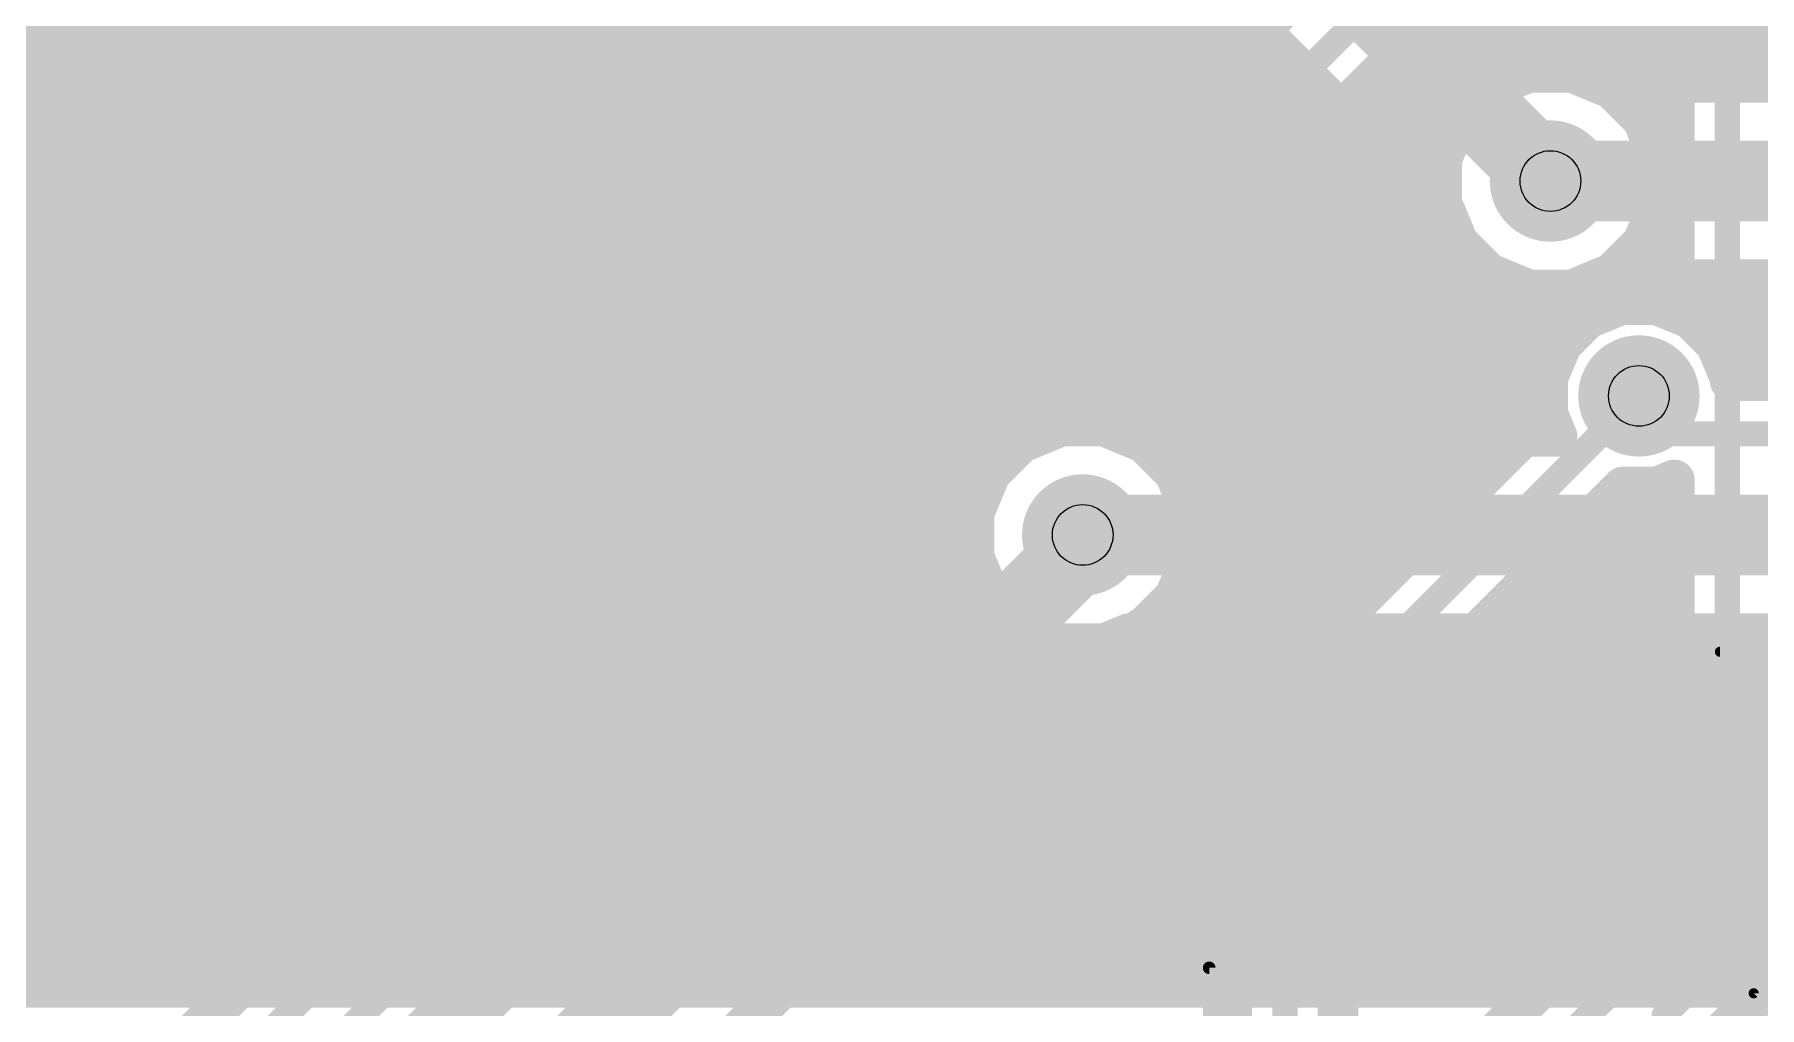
# Model space of a CAD drawing. Extents: x 0 to 10.8, y 0 to 6.1.
# Drawn here: x 1.19 to 1.873, y 1.608 to 1.993 of the extents above; entities that cross this region are included whole.
import ezdxf

# ---------------------------------------------------------------- set-up
doc = ezdxf.new("R2010")
doc.units = 0
for name, color, linetype in [('1', 22, 'CONTINUOUS'), ('116', 253, 'CONTINUOUS'), ('16', 175, 'CONTINUOUS'), ('18', 82, 'CONTINUOUS'), ('21', 253, 'CONTINUOUS'), ('29', 253, 'CONTINUOUS'), ('30', 253, 'CONTINUOUS'), ('44', 253, 'CONTINUOUS')]:
    doc.layers.add(name, color=color, linetype=linetype)

# ---------------------------------------------------------------- blocks, each defined once
blk = doc.blocks.new('ROUNDV')
at = {"const_width": 0.5}
blk.add_lwpolyline([(0, -0.25, 1), (0, 0.25, 1), (0, -0.25)], format="xyb", dxfattribs=at)

msp = doc.modelspace()

# ---------------------------------------------------------------- linework, layer by layer
at = {"layer": '1'}
for points, const_width in [([(1.86, 1.66), (1.86, 2.815)], 0.01), ([(1.839, 2.806299), (1.839, 1.883161)], 0.016), ([(1.804701, 1.975445), (1.728996, 2.051154)], 0.016), ([(1.79, 1.935), (1.69, 2.035)], 0.032), ([(0.052555, 2), (1.669843, 2)], 0.016), ([(1.667906, 2.001937), (1.749551, 1.920295)], 0.016), ([(1.78015, 2), (1.839, 2)], 0.016), ([(0.052551, 1.984), (1.685843, 1.984)], 0.016), ([(1.79615, 1.984), (1.839, 1.984)], 0.016), ([(1.814354, 1.971449), (1.804701, 1.975445)], 0.016), ([(1.826449, 1.959354), (1.814354, 1.971449)], 0.016), ([(0.052547, 1.968), (1.701843, 1.968)], 0.016), ([(1.817803, 1.968), (1.839, 1.968)], 0.016), ([(1.832996, 1.943551), (1.826449, 1.959354)], 0.016), ([(0.052547, 1.952), (1.717843, 1.952)], 0.016), ([(1.829496, 1.952), (1.839, 1.952)], 0.016), ([(1.832996, 1.926445), (1.832996, 1.943551)], 0.016), ([(0.052543, 1.936), (1.733843, 1.936)], 0.016), ([(1.832996, 1.936), (1.839, 1.936)], 0.016), ([(1.826449, 1.910642), (1.832996, 1.926445)], 0.016), ([(0.052539, 1.92), (1.749673, 1.92)], 0.016), ([(1.749551, 1.920295), (1.753547, 1.910642)], 0.016), ([(1.830323, 1.92), (1.839, 1.92)], 0.016), ([(1.753547, 1.910642), (1.765642, 1.898547)], 0.016), ([(1.814354, 1.898547), (1.826449, 1.910642)], 0.016), ([(0.052539, 1.904), (1.760189, 1.904)], 0.016), ([(1.819807, 1.904), (1.839, 1.904)], 0.016), ([(1.765642, 1.898547), (1.781445, 1.892)], 0.016), ([(1.798551, 1.892), (1.814354, 1.898547)], 0.016), ([(1.781445, 1.892), (1.798551, 1.892)], 0.016), ([(0.052535, 1.888), (1.839, 1.888)], 0.016), ([(1.817835, 1.885996), (1.804606, 1.880516)], 0.016), ([(1.832161, 1.885996), (1.817835, 1.885996)], 0.016), ([(1.839, 1.883161), (1.832161, 1.885996)], 0.016), ([(1.804606, 1.880516), (1.79448, 1.87039)], 0.016), ([(0.052531, 1.872), (1.796091, 1.872)], 0.016), ([(1.79448, 1.87039), (1.789, 1.857161)], 0.016), ([(0.052528, 1.856), (1.789, 1.856)], 0.016), ([(1.789, 1.857161), (1.789, 1.843697)], 0.016), ([(1.789, 1.843697), (1.664, 1.718697)], 0.016), ([(1.685, 1.71), (1.825, 1.85)], 0.01), ([(0.052528, 1.84), (1.785303, 1.84)], 0.016), ([(1.596445, 1.837996), (1.580642, 1.831449)], 0.016), ([(1.613551, 1.837996), (1.596445, 1.837996)], 0.016), ([(1.629354, 1.831449), (1.613551, 1.837996)], 0.016), ([(1.580642, 1.831449), (1.568547, 1.819354)], 0.016), ([(1.641449, 1.819354), (1.629354, 1.831449)], 0.016), ([(0.052524, 1.824), (1.573193, 1.824)], 0.016), ([(1.636803, 1.824), (1.769303, 1.824)], 0.016), ([(1.568547, 1.819354), (1.562, 1.803551)], 0.016), ([(1.647996, 1.803551), (1.641449, 1.819354)], 0.016), ([(1.705996, 1.701299), (1.818697, 1.814)], 0.016), ([(1.818697, 1.814), (1.832161, 1.814)], 0.016), ([(1.832161, 1.814), (1.839, 1.816835)], 0.016), ([(1.839, 1.816835), (1.839, 1.668697)], 0.016), ([(0.05252, 1.808), (1.563846, 1.808)], 0.016), ([(1.646154, 1.808), (1.753303, 1.808)], 0.016), ([(1.812697, 1.808), (1.839, 1.808)], 0.016), ([(1.562, 1.802154), (1.288843, 1.528996)], 0.016), ([(1.562, 1.803551), (1.562, 1.802154)], 0.016), ([(1.605, 1.795), (1.605, 1.79)], 0.032), ([(1.647996, 1.786445), (1.647996, 1.803551)], 0.016), ([(1.605, 1.79), (1.305, 1.49)], 0.032), ([(0.05252, 1.792), (1.551846, 1.792)], 0.016), ([(1.641449, 1.770642), (1.647996, 1.786445)], 0.016), ([(1.647996, 1.792), (1.737303, 1.792)], 0.016), ([(1.796697, 1.792), (1.839, 1.792)], 0.016), ([(0.052516, 1.776), (1.535846, 1.776)], 0.016), ([(1.643665, 1.776), (1.721303, 1.776)], 0.016), ([(1.780697, 1.776), (1.839, 1.776)], 0.016), ([(1.629354, 1.758547), (1.641449, 1.770642)], 0.016), ([(0.052512, 1.76), (1.519846, 1.76)], 0.016), ([(1.630807, 1.76), (1.705303, 1.76)], 0.016), ([(1.764697, 1.76), (1.839, 1.76)], 0.016), ([(1.327091, 1.456937), (1.627091, 1.756937)], 0.016), ([(1.627091, 1.756937), (1.628236, 1.758087)], 0.016), ([(1.628236, 1.758087), (1.629354, 1.758547)], 0.016), ([(0.052508, 1.744), (1.503846, 1.744)], 0.016), ([(1.614154, 1.744), (1.689303, 1.744)], 0.016), ([(1.748697, 1.744), (1.839, 1.744)], 0.016), ([(0.052508, 1.728), (1.487846, 1.728)], 0.016), ([(1.598154, 1.728), (1.673303, 1.728)], 0.016), ([(1.732697, 1.728), (1.839, 1.728)], 0.016), ([(1.664, 1.718697), (1.664, 1.701299)], 0.016), ([(0.052504, 1.712), (1.471846, 1.712)], 0.016), ([(1.582154, 1.712), (1.664, 1.712)], 0.016), ([(1.716697, 1.712), (1.839, 1.712)], 0.016), ([(1.685, 1.44), (1.685, 1.71)], 0.01), ([(1.664, 1.701299), (1.664, 1.448697)], 0.016), ([(1.705996, 1.431299), (1.705996, 1.701299)], 0.016), ([(0.0525, 1.696), (1.455846, 1.696)], 0.016), ([(1.566154, 1.696), (1.664, 1.696)], 0.016), ([(1.705996, 1.696), (1.839, 1.696)], 0.016), ([(0.0525, 1.68), (1.439846, 1.68)], 0.016), ([(1.550154, 1.68), (1.664, 1.68)], 0.016), ([(1.705996, 1.68), (1.839, 1.68)], 0.016), ([(0.052496, 1.664), (1.423846, 1.664)], 0.016), ([(1.534154, 1.664), (1.664, 1.664)], 0.016), ([(1.705996, 1.664), (1.834303, 1.664)], 0.016), ([(1.839, 1.668697), (1.751299, 1.580996)], 0.016), ([(1.76, 1.56), (1.86, 1.66)], 0.01), ([(0.052492, 1.648), (1.407846, 1.648)], 0.016), ([(1.518154, 1.648), (1.664, 1.648)], 0.016), ([(1.705996, 1.648), (1.818303, 1.648)], 0.016), ([(1.835, 1.605), (1.88, 1.65)], 0.01), ([(1.855996, 1.596299), (1.900996, 1.641299)], 0.016), ([(0.052492, 1.632), (1.391846, 1.632)], 0.016), ([(1.502154, 1.632), (1.664, 1.632)], 0.016), ([(1.705996, 1.632), (1.802303, 1.632)], 0.016), ([(0.052488, 1.616), (1.375846, 1.616)], 0.016), ([(1.486154, 1.616), (1.664, 1.616)], 0.016), ([(1.705996, 1.616), (1.786303, 1.616)], 0.016), ([(1.875697, 1.616), (2.234299, 1.616)], 0.016), ([(1.835, 0.76), (1.835, 1.605)], 0.01)]:
    msp.add_lwpolyline(points, dxfattribs=dict(at, const_width=const_width))
for points, const_width in [([(1.669843, 1.996, 1), (1.669843, 2.004)], 0.008), ([(1.78015, 2.004, 1), (1.78015, 1.996)], 0.008), ([(1.839, 1.996, 1), (1.839, 2.004)], 0.008), ([(1.685843, 1.98, 1), (1.685843, 1.988)], 0.008), ([(1.79615, 1.988, 1), (1.79615, 1.98)], 0.008), ([(1.839, 1.98, 1), (1.839, 1.988)], 0.008), ([(1.806231, 1.979141, 1), (1.803171, 1.971749)], 0.008), ([(1.801872, 1.972617, 1), (1.807529, 1.978273)], 0.008), ([(1.817183, 1.974277, 1), (1.811526, 1.96862)], 0.008), ([(1.812824, 1.967753, 1), (1.815884, 1.975145)], 0.008), ([(1.701843, 1.964, 1), (1.701843, 1.972)], 0.008), ([(1.817803, 1.972, 1), (1.817803, 1.964)], 0.008), ([(1.839, 1.964, 1), (1.839, 1.972)], 0.008), ([(1.830144, 1.960885, 1), (1.822753, 1.957823)], 0.008), ([(1.82362, 1.956526, 1), (1.829277, 1.962183)], 0.008), ([(1.717843, 1.948, 1), (1.717843, 1.956)], 0.008), ([(1.829496, 1.956, 1), (1.829496, 1.948)], 0.008), ([(1.839, 1.948, 1), (1.839, 1.956)], 0.008), ([(1.836996, 1.943551, 1), (1.828996, 1.943551)], 0.008), ([(1.784343, 1.929343, 1), (1.795657, 1.940657)], 0.016), ([(1.829301, 1.94202, 1), (1.836691, 1.945082)], 0.008), ([(1.733843, 1.932, 1), (1.733843, 1.94)], 0.008), ([(1.832996, 1.94, 1), (1.832996, 1.932)], 0.008), ([(1.839, 1.932, 1), (1.839, 1.94)], 0.008), ([(1.836691, 1.924914, 1), (1.829301, 1.927976)], 0.008), ([(1.753247, 1.921825, 1), (1.745855, 1.918765)], 0.008), ([(1.746723, 1.917467, 1), (1.75238, 1.923124)], 0.008), ([(1.749673, 1.916, 1), (1.749673, 1.924)], 0.008), ([(1.830323, 1.924, 1), (1.830323, 1.916)], 0.008), ([(1.828996, 1.926445, 1), (1.836996, 1.926445)], 0.008), ([(1.839, 1.916, 1), (1.839, 1.924)], 0.008), ([(1.756376, 1.91347, 1), (1.750719, 1.907813)], 0.008), ([(1.829277, 1.907813, 1), (1.82362, 1.91347)], 0.008), ([(1.749851, 1.909112, 1), (1.757243, 1.912172)], 0.008), ([(1.760189, 1.9, 1), (1.760189, 1.908)], 0.008), ([(1.819807, 1.908, 1), (1.819807, 1.9)], 0.008), ([(1.822753, 1.912173, 1), (1.830144, 1.909111)], 0.008), ([(1.839, 1.9, 1), (1.839, 1.908)], 0.008), ([(1.767173, 1.902243, 1), (1.764111, 1.894852)], 0.008), ([(1.762813, 1.895719, 1), (1.76847, 1.901376)], 0.008), ([(1.811526, 1.901376, 1), (1.817183, 1.895719)], 0.008), ([(1.815885, 1.894852, 1), (1.812823, 1.902243)], 0.008), ([(1.781445, 1.896, 1), (1.781445, 1.888)], 0.008), ([(1.779914, 1.888305, 1), (1.782976, 1.895695)], 0.008), ([(1.79702, 1.895695, 1), (1.800082, 1.888305)], 0.008), ([(1.798551, 1.888, 1), (1.798551, 1.896)], 0.008), ([(1.817835, 1.889996, 1), (1.817835, 1.881996)], 0.008), ([(1.819366, 1.882301, 1), (1.816304, 1.889691)], 0.008), ([(1.833693, 1.889691, 1), (1.83063, 1.882301)], 0.008), ([(1.832161, 1.881996, 1), (1.832161, 1.889996)], 0.008), ([(1.837468, 1.879466, 1), (1.840532, 1.886857)], 0.008), ([(1.839, 1.884, 1), (1.839, 1.892)], 0.008), ([(1.803075, 1.884211, 1), (1.806137, 1.87682)], 0.008), ([(1.807435, 1.877687, 1), (1.801778, 1.883344)], 0.008), ([(1.835, 1.883161, 1), (1.843, 1.883161)], 0.008), ([(1.791652, 1.873218, 1), (1.797309, 1.867561)], 0.008), ([(1.798176, 1.868859, 1), (1.790785, 1.871921)], 0.008), ([(1.796091, 1.868, 1), (1.796091, 1.876)], 0.008), ([(1.793, 1.857161, 1), (1.785, 1.857161)], 0.008), ([(1.785305, 1.858692, 1), (1.792695, 1.85563)], 0.008), ([(1.789, 1.852, 1), (1.789, 1.86)], 0.008), ([(1.791828, 1.840868, 1), (1.786172, 1.846525)], 0.008), ([(1.826768, 1.848232, 1), (1.823232, 1.851768)], 0.005), ([(1.596445, 1.841996, 1), (1.596445, 1.833996)], 0.008), ([(1.597976, 1.834301, 1), (1.594914, 1.841691)], 0.008), ([(1.615082, 1.841691, 1), (1.61202, 1.834301)], 0.008), ([(1.613551, 1.833996, 1), (1.613551, 1.841996)], 0.008), ([(1.785, 1.843697, 1), (1.793, 1.843697)], 0.008), ([(1.785303, 1.836, 1), (1.785303, 1.844)], 0.008), ([(1.579111, 1.835144, 1), (1.582173, 1.827753)], 0.008), ([(1.58347, 1.82862, 1), (1.577813, 1.834277)], 0.008), ([(1.632183, 1.834277, 1), (1.626526, 1.82862)], 0.008), ([(1.627823, 1.827753, 1), (1.630885, 1.835144)], 0.008), ([(1.573193, 1.82, 1), (1.573193, 1.828)], 0.008), ([(1.636803, 1.828, 1), (1.636803, 1.82)], 0.008), ([(1.769303, 1.82, 1), (1.769303, 1.828)], 0.008), ([(1.565719, 1.822183, 1), (1.571376, 1.816526)], 0.008), ([(1.572243, 1.817823, 1), (1.564852, 1.820885)], 0.008), ([(1.645144, 1.820885, 1), (1.637753, 1.817823)], 0.008), ([(1.63862, 1.816526, 1), (1.644277, 1.822183)], 0.008), ([(1.818697, 1.818, 1), (1.818697, 1.81)], 0.008), ([(1.821525, 1.811172, 1), (1.815868, 1.816828)], 0.008), ([(1.83063, 1.817695, 1), (1.833693, 1.810305)], 0.008), ([(1.832161, 1.81, 1), (1.832161, 1.818)], 0.008), ([(1.843, 1.816835, 1), (1.835, 1.816835)], 0.008), ([(1.840532, 1.81314, 1), (1.837468, 1.82053)], 0.008), ([(1.563846, 1.804, 1), (1.563846, 1.812)], 0.008), ([(1.646154, 1.812, 1), (1.646154, 1.804)], 0.008), ([(1.753303, 1.804, 1), (1.753303, 1.812)], 0.008), ([(1.812697, 1.812, 1), (1.812697, 1.804)], 0.008), ([(1.839, 1.804, 1), (1.839, 1.812)], 0.008), ([(1.566, 1.803551, 1), (1.558, 1.803551)], 0.008), ([(1.558305, 1.805082, 1), (1.565695, 1.80202)], 0.008), ([(1.564828, 1.799325, 1), (1.559172, 1.804982)], 0.008), ([(1.613, 1.795, 1), (1.597, 1.795)], 0.016), ([(1.651996, 1.803551, 1), (1.643996, 1.803551)], 0.008), ([(1.644301, 1.80202, 1), (1.651691, 1.805082)], 0.008), ([(1.558, 1.802154, 1), (1.566, 1.802154)], 0.008), ([(1.610657, 1.784343, 1), (1.599343, 1.795657)], 0.016), ([(1.551846, 1.788, 1), (1.551846, 1.796)], 0.008), ([(1.597, 1.79, 1), (1.613, 1.79)], 0.016), ([(1.647996, 1.796, 1), (1.647996, 1.788)], 0.008), ([(1.651691, 1.784914, 1), (1.644301, 1.787976)], 0.008), ([(1.737303, 1.788, 1), (1.737303, 1.796)], 0.008), ([(1.796697, 1.796, 1), (1.796697, 1.788)], 0.008), ([(1.839, 1.788, 1), (1.839, 1.796)], 0.008), ([(1.643996, 1.786445, 1), (1.651996, 1.786445)], 0.008), ([(1.535846, 1.772, 1), (1.535846, 1.78)], 0.008), ([(1.643665, 1.78, 1), (1.643665, 1.772)], 0.008), ([(1.721303, 1.772, 1), (1.721303, 1.78)], 0.008), ([(1.780697, 1.78, 1), (1.780697, 1.772)], 0.008), ([(1.839, 1.772, 1), (1.839, 1.78)], 0.008), ([(1.637753, 1.772173, 1), (1.645144, 1.769111)], 0.008), ([(1.644277, 1.767813, 1), (1.63862, 1.77347)], 0.008), ([(1.519846, 1.756, 1), (1.519846, 1.764)], 0.008), ([(1.630807, 1.764, 1), (1.630807, 1.756)], 0.008), ([(1.705303, 1.756, 1), (1.705303, 1.764)], 0.008), ([(1.764697, 1.764, 1), (1.764697, 1.756)], 0.008), ([(1.839, 1.756, 1), (1.839, 1.764)], 0.008), ([(1.624257, 1.759761, 1), (1.629924, 1.754113)], 0.008), ([(1.626713, 1.761785, 1), (1.62976, 1.754388)], 0.008), ([(1.629919, 1.754109, 1), (1.624262, 1.759765)], 0.008), ([(1.626526, 1.761376, 1), (1.632183, 1.755719)], 0.008), ([(1.631069, 1.755263, 1), (1.625403, 1.76091)], 0.008), ([(1.630878, 1.754849, 1), (1.627831, 1.762246)], 0.008), ([(1.503846, 1.74, 1), (1.503846, 1.748)], 0.008), ([(1.614154, 1.748, 1), (1.614154, 1.74)], 0.008), ([(1.689303, 1.74, 1), (1.689303, 1.748)], 0.008), ([(1.748697, 1.748, 1), (1.748697, 1.74)], 0.008), ([(1.839, 1.74, 1), (1.839, 1.748)], 0.008), ([(1.487846, 1.724, 1), (1.487846, 1.732)], 0.008), ([(1.598154, 1.732, 1), (1.598154, 1.724)], 0.008), ([(1.673303, 1.724, 1), (1.673303, 1.732)], 0.008), ([(1.732697, 1.732, 1), (1.732697, 1.724)], 0.008), ([(1.839, 1.724, 1), (1.839, 1.732)], 0.008), ([(1.668, 1.718697, 1), (1.66, 1.718697)], 0.008), ([(1.471846, 1.708, 1), (1.471846, 1.716)], 0.008), ([(1.582154, 1.716, 1), (1.582154, 1.708)], 0.008), ([(1.661172, 1.721525, 1), (1.666828, 1.715868)], 0.008), ([(1.664, 1.708, 1), (1.664, 1.716)], 0.008), ([(1.716697, 1.716, 1), (1.716697, 1.708)], 0.008), ([(1.839, 1.708, 1), (1.839, 1.716)], 0.008), ([(1.6875, 1.71, 1), (1.6825, 1.71)], 0.005), ([(1.683232, 1.711768, 1), (1.686768, 1.708232)], 0.005), ([(1.668, 1.701299, 1), (1.66, 1.701299)], 0.008), ([(1.709996, 1.701299, 1), (1.701996, 1.701299)], 0.008), ([(1.703168, 1.704128, 1), (1.708824, 1.698471)], 0.008), ([(1.455846, 1.692, 1), (1.455846, 1.7)], 0.008), ([(1.566154, 1.7, 1), (1.566154, 1.692)], 0.008), ([(1.66, 1.701299, 1), (1.668, 1.701299)], 0.008), ([(1.664, 1.692, 1), (1.664, 1.7)], 0.008), ([(1.705996, 1.7, 1), (1.705996, 1.692)], 0.008), ([(1.839, 1.692, 1), (1.839, 1.7)], 0.008), ([(1.439846, 1.676, 1), (1.439846, 1.684)], 0.008), ([(1.550154, 1.684, 1), (1.550154, 1.676)], 0.008), ([(1.664, 1.676, 1), (1.664, 1.684)], 0.008), ([(1.705996, 1.684, 1), (1.705996, 1.676)], 0.008), ([(1.839, 1.676, 1), (1.839, 1.684)], 0.008), ([(1.423846, 1.66, 1), (1.423846, 1.668)], 0.008), ([(1.534154, 1.668, 1), (1.534154, 1.66)], 0.008), ([(1.664, 1.66, 1), (1.664, 1.668)], 0.008), ([(1.705996, 1.668, 1), (1.705996, 1.66)], 0.008), ([(1.834303, 1.66, 1), (1.834303, 1.668)], 0.008), ([(1.835, 1.668697, 1), (1.843, 1.668697)], 0.008), ([(1.841828, 1.665868, 1), (1.836172, 1.671525)], 0.008), ([(1.861768, 1.658232, 1), (1.858232, 1.661768)], 0.005), ([(1.8575, 1.66, 1), (1.8625, 1.66)], 0.005), ([(1.407846, 1.644, 1), (1.407846, 1.652)], 0.008), ([(1.518154, 1.652, 1), (1.518154, 1.644)], 0.008), ([(1.664, 1.644, 1), (1.664, 1.652)], 0.008), ([(1.705996, 1.652, 1), (1.705996, 1.644)], 0.008), ([(1.818303, 1.644, 1), (1.818303, 1.652)], 0.008), ([(1.391846, 1.628, 1), (1.391846, 1.636)], 0.008), ([(1.502154, 1.636, 1), (1.502154, 1.628)], 0.008), ([(1.664, 1.628, 1), (1.664, 1.636)], 0.008), ([(1.705996, 1.636, 1), (1.705996, 1.628)], 0.008), ([(1.802303, 1.628, 1), (1.802303, 1.636)], 0.008), ([(1.375846, 1.612, 1), (1.375846, 1.62)], 0.008), ([(1.486154, 1.62, 1), (1.486154, 1.612)], 0.008), ([(1.664, 1.612, 1), (1.664, 1.62)], 0.008), ([(1.705996, 1.62, 1), (1.705996, 1.612)], 0.008), ([(1.786303, 1.612, 1), (1.786303, 1.62)], 0.008), ([(1.875697, 1.62, 1), (1.875697, 1.612)], 0.008), ([(1.8375, 1.605, 1), (1.8325, 1.605)], 0.005), ([(1.833232, 1.606768, 1), (1.836768, 1.603232)], 0.005)]:
    msp.add_lwpolyline(points, format="xyb", dxfattribs=dict(at, const_width=const_width))
at = {"layer": '116', "const_width": 0.008071}
for points in [[(1.79, 1.925079, 1), (1.79, 1.944921, 1), (1.79, 1.925079)], [(1.825, 1.840079, 1), (1.825, 1.859921, 1), (1.825, 1.840079)], [(1.605, 1.785079, 1), (1.605, 1.804921, 1), (1.605, 1.785079)]]:
    msp.add_lwpolyline(points, format="xyb", dxfattribs=at)
at = {"layer": '16'}
for points, const_width in [([(1.771299, 2.115996), (1.011299, 1.355996)], 0.016), ([(1.005, 1.32), (1.78, 2.095)], 0.01), ([(1.265, 1.55), (1.79, 2.075)], 0.01), ([(1.285996, 1.541299), (1.798697, 2.054)], 0.016), ([(0.052555, 2), (1.655303, 2)], 0.016), ([(1.744697, 2), (2.019846, 2)], 0.016), ([(0.052551, 1.984), (1.639303, 1.984)], 0.016), ([(1.728697, 1.984), (2.003846, 1.984)], 0.016), ([(1.781445, 1.977996), (1.765642, 1.971449)], 0.016), ([(1.798551, 1.977996), (1.781445, 1.977996)], 0.016), ([(1.808205, 1.973996), (1.798551, 1.977996)], 0.016), ([(1.765642, 1.971449), (1.753547, 1.959354)], 0.016), ([(1.955319, 1.973996), (1.808205, 1.973996)], 0.016), ([(0.052547, 1.968), (1.623303, 1.968)], 0.016), ([(1.712697, 1.968), (1.762193, 1.968)], 0.016), ([(1.753547, 1.959354), (1.747, 1.943551)], 0.016), ([(0.052547, 1.952), (1.607303, 1.952)], 0.016), ([(1.696697, 1.952), (1.750504, 1.952)], 0.016), ([(1.747, 1.943551), (1.747, 1.926445)], 0.016), ([(1.995, 1.935), (1.79, 1.935)], 0.032), ([(0.052543, 1.936), (1.591303, 1.936)], 0.016), ([(1.680697, 1.936), (1.747, 1.936)], 0.016), ([(1.747, 1.926445), (1.753547, 1.910642)], 0.016), ([(0.052539, 1.92), (1.575303, 1.92)], 0.016), ([(1.664697, 1.92), (1.749669, 1.92)], 0.016), ([(1.753547, 1.910642), (1.765642, 1.898547)], 0.016), ([(0.052539, 1.904), (1.559303, 1.904)], 0.016), ([(1.648697, 1.904), (1.760189, 1.904)], 0.016), ([(1.765642, 1.898547), (1.781445, 1.892)], 0.016), ([(1.798551, 1.892), (1.808205, 1.896)], 0.016), ([(1.808205, 1.896), (1.951146, 1.896)], 0.016), ([(1.781445, 1.892), (1.798551, 1.892)], 0.016), ([(0.052535, 1.888), (1.543303, 1.888)], 0.016), ([(1.632697, 1.888), (1.963913, 1.888)], 0.016), ([(1.817835, 1.885996), (1.804606, 1.880516)], 0.016), ([(1.832161, 1.885996), (1.817835, 1.885996)], 0.016), ([(1.84539, 1.880516), (1.832161, 1.885996)], 0.016), ([(1.804606, 1.880516), (1.79448, 1.87039)], 0.016), ([(1.855516, 1.87039), (1.84539, 1.880516)], 0.016), ([(0.052531, 1.872), (1.527303, 1.872)], 0.016), ([(1.616697, 1.872), (1.796091, 1.872)], 0.016), ([(1.79448, 1.87039), (1.789, 1.857161)], 0.016), ([(1.853906, 1.872), (2.272303, 1.872)], 0.016), ([(1.860996, 1.857161), (1.855516, 1.87039)], 0.016), ([(0.052528, 1.856), (1.511303, 1.856)], 0.016), ([(1.600697, 1.856), (1.789, 1.856)], 0.016), ([(1.789, 1.857161), (1.789, 1.842835)], 0.016), ([(1.860996, 1.855996), (1.860996, 1.857161)], 0.016), ([(1.860996, 1.856), (2.256303, 1.856)], 0.016), ([(2.256299, 1.855996), (1.860996, 1.855996)], 0.016), ([(1.789, 1.842835), (1.792665, 1.833996)], 0.016), ([(1.825, 1.85), (1.84, 1.835)], 0.01), ([(0.052528, 1.84), (1.495303, 1.84)], 0.016), ([(1.596445, 1.837996), (1.580642, 1.831449)], 0.016), ([(1.584697, 1.84), (1.790173, 1.84)], 0.016), ([(1.613551, 1.837996), (1.596445, 1.837996)], 0.016), ([(1.623205, 1.833996), (1.613551, 1.837996)], 0.016), ([(1.580642, 1.831449), (1.568547, 1.819354)], 0.016), ([(1.792665, 1.833996), (1.623205, 1.833996)], 0.016), ([(1.84, 1.835), (2.265, 1.835)], 0.01), ([(0.052524, 1.824), (1.479303, 1.824)], 0.016), ([(1.568697, 1.824), (1.573193, 1.824)], 0.016), ([(1.568547, 1.819354), (1.562, 1.803551)], 0.016), ([(0.05252, 1.808), (1.463303, 1.808)], 0.016), ([(1.552697, 1.808), (1.563846, 1.808)], 0.016), ([(1.562, 1.803551), (1.562, 1.786445)], 0.016), ([(3.465, 1.795), (1.605, 1.795)], 0.032), ([(0.05252, 1.792), (1.447303, 1.792)], 0.016), ([(1.536697, 1.792), (1.562, 1.792)], 0.016), ([(1.562, 1.786445), (1.568547, 1.770642)], 0.016), ([(0.052516, 1.776), (1.431303, 1.776)], 0.016), ([(1.520697, 1.776), (1.566327, 1.776)], 0.016), ([(1.568547, 1.770642), (1.580642, 1.758547)], 0.016), ([(0.052512, 1.76), (1.415303, 1.76)], 0.016), ([(1.504697, 1.76), (1.579189, 1.76)], 0.016), ([(1.580642, 1.758547), (1.596445, 1.752)], 0.016), ([(1.613551, 1.752), (1.623205, 1.756)], 0.016), ([(1.623205, 1.756), (3.10085, 1.756)], 0.016), ([(1.596445, 1.752), (1.613551, 1.752)], 0.016), ([(0.052508, 1.744), (1.399303, 1.744)], 0.016), ([(1.488697, 1.744), (3.08885, 1.744)], 0.016), ([(0.052508, 1.728), (1.383303, 1.728)], 0.016), ([(1.472697, 1.728), (3.07285, 1.728)], 0.016), ([(0.052504, 1.712), (1.367303, 1.712)], 0.016), ([(1.456697, 1.712), (3.05685, 1.712)], 0.016), ([(0.0525, 1.696), (1.351303, 1.696)], 0.016), ([(1.440697, 1.696), (3.04085, 1.696)], 0.016), ([(0.0525, 1.68), (1.335303, 1.68)], 0.016), ([(1.424697, 1.68), (3.02485, 1.68)], 0.016), ([(0.052496, 1.664), (1.319303, 1.664)], 0.016), ([(1.408697, 1.664), (3.00885, 1.664)], 0.016), ([(0.052492, 1.648), (1.303303, 1.648)], 0.016), ([(1.392697, 1.648), (2.99285, 1.648)], 0.016), ([(0.052492, 1.632), (1.287303, 1.632)], 0.016), ([(1.376697, 1.632), (2.97685, 1.632)], 0.016), ([(0.052488, 1.616), (1.271303, 1.616)], 0.016), ([(1.360697, 1.616), (2.96085, 1.616)], 0.016)]:
    msp.add_lwpolyline(points, dxfattribs=dict(at, const_width=const_width))
for points, const_width in [([(1.655303, 1.996, 1), (1.655303, 2.004)], 0.008), ([(1.744697, 2.004, 1), (1.744697, 1.996)], 0.008), ([(1.639303, 1.98, 1), (1.639303, 1.988)], 0.008), ([(1.728697, 1.988, 1), (1.728697, 1.98)], 0.008), ([(1.781445, 1.981996, 1), (1.781445, 1.973996)], 0.008), ([(1.782976, 1.974301, 1), (1.779914, 1.981691)], 0.008), ([(1.800082, 1.981691, 1), (1.79702, 1.974301)], 0.008), ([(1.798551, 1.973996, 1), (1.798551, 1.981996)], 0.008), ([(1.764111, 1.975144, 1), (1.767173, 1.967753)], 0.008), ([(1.76847, 1.96862, 1), (1.762813, 1.974277)], 0.008), ([(1.808205, 1.977996, 1), (1.808205, 1.969996)], 0.008), ([(1.806674, 1.970301, 1), (1.809736, 1.977691)], 0.008), ([(1.623303, 1.964, 1), (1.623303, 1.972)], 0.008), ([(1.712697, 1.972, 1), (1.712697, 1.964)], 0.008), ([(1.762193, 1.964, 1), (1.762193, 1.972)], 0.008), ([(1.750719, 1.962183, 1), (1.756376, 1.956526)], 0.008), ([(1.757243, 1.957823, 1), (1.749852, 1.960885)], 0.008), ([(1.607303, 1.948, 1), (1.607303, 1.956)], 0.008), ([(1.696697, 1.956, 1), (1.696697, 1.948)], 0.008), ([(1.750504, 1.948, 1), (1.750504, 1.956)], 0.008), ([(1.751, 1.943551, 1), (1.743, 1.943551)], 0.008), ([(1.743305, 1.945082, 1), (1.750695, 1.94202)], 0.008), ([(1.79, 1.943, 1), (1.79, 1.927)], 0.016), ([(1.591303, 1.932, 1), (1.591303, 1.94)], 0.008), ([(1.680697, 1.94, 1), (1.680697, 1.932)], 0.008), ([(1.747, 1.932, 1), (1.747, 1.94)], 0.008), ([(1.750695, 1.927976, 1), (1.743305, 1.924914)], 0.008), ([(1.575303, 1.916, 1), (1.575303, 1.924)], 0.008), ([(1.664697, 1.924, 1), (1.664697, 1.916)], 0.008), ([(1.743, 1.926445, 1), (1.751, 1.926445)], 0.008), ([(1.749669, 1.916, 1), (1.749669, 1.924)], 0.008), ([(1.756376, 1.91347, 1), (1.750719, 1.907813)], 0.008), ([(1.559303, 1.9, 1), (1.559303, 1.908)], 0.008), ([(1.648697, 1.908, 1), (1.648697, 1.9)], 0.008), ([(1.749852, 1.909111, 1), (1.757243, 1.912173)], 0.008), ([(1.760189, 1.9, 1), (1.760189, 1.908)], 0.008), ([(1.767173, 1.902243, 1), (1.764111, 1.894852)], 0.008), ([(1.762813, 1.895719, 1), (1.76847, 1.901376)], 0.008), ([(1.808205, 1.9, 1), (1.808205, 1.892)], 0.008), ([(1.809736, 1.892305, 1), (1.806674, 1.899695)], 0.008), ([(1.781445, 1.896, 1), (1.781445, 1.888)], 0.008), ([(1.779914, 1.888305, 1), (1.782976, 1.895695)], 0.008), ([(1.79702, 1.895695, 1), (1.800082, 1.888305)], 0.008), ([(1.798551, 1.888, 1), (1.798551, 1.896)], 0.008), ([(1.543303, 1.884, 1), (1.543303, 1.892)], 0.008), ([(1.632697, 1.892, 1), (1.632697, 1.884)], 0.008), ([(1.817835, 1.889996, 1), (1.817835, 1.881996)], 0.008), ([(1.819366, 1.882301, 1), (1.816304, 1.889691)], 0.008), ([(1.833692, 1.889691, 1), (1.83063, 1.882301)], 0.008), ([(1.832161, 1.881996, 1), (1.832161, 1.889996)], 0.008), ([(1.803075, 1.884211, 1), (1.806137, 1.87682)], 0.008), ([(1.807435, 1.877687, 1), (1.801778, 1.883344)], 0.008), ([(1.848218, 1.883344, 1), (1.842561, 1.877687)], 0.008), ([(1.843859, 1.87682, 1), (1.846921, 1.884211)], 0.008), ([(1.527303, 1.868, 1), (1.527303, 1.876)], 0.008), ([(1.616697, 1.876, 1), (1.616697, 1.868)], 0.008), ([(1.791652, 1.873218, 1), (1.797309, 1.867561)], 0.008), ([(1.798176, 1.868859, 1), (1.790785, 1.871921)], 0.008), ([(1.796091, 1.868, 1), (1.796091, 1.876)], 0.008), ([(1.853906, 1.876, 1), (1.853906, 1.868)], 0.008), ([(1.859211, 1.871921, 1), (1.85182, 1.868859)], 0.008), ([(1.852687, 1.867561, 1), (1.858344, 1.873218)], 0.008), ([(1.511303, 1.852, 1), (1.511303, 1.86)], 0.008), ([(1.600697, 1.86, 1), (1.600697, 1.852)], 0.008), ([(1.793, 1.857161, 1), (1.785, 1.857161)], 0.008), ([(1.785305, 1.858692, 1), (1.792695, 1.85563)], 0.008), ([(1.789, 1.852, 1), (1.789, 1.86)], 0.008), ([(1.864996, 1.857161, 1), (1.856996, 1.857161)], 0.008), ([(1.860996, 1.86, 1), (1.860996, 1.852)], 0.008), ([(1.860996, 1.859996, 1), (1.860996, 1.851996)], 0.008), ([(1.857301, 1.85563, 1), (1.864691, 1.858692)], 0.008), ([(1.856996, 1.855996, 1), (1.864996, 1.855996)], 0.008), ([(1.792695, 1.844367, 1), (1.785305, 1.841302)], 0.008), ([(1.826768, 1.851768, 1), (1.823232, 1.848232)], 0.005), ([(1.495303, 1.836, 1), (1.495303, 1.844)], 0.008), ([(1.584697, 1.844, 1), (1.584697, 1.836)], 0.008), ([(1.596445, 1.841996, 1), (1.596445, 1.833996)], 0.008), ([(1.597976, 1.834301, 1), (1.594914, 1.841691)], 0.008), ([(1.615082, 1.841691, 1), (1.61202, 1.834301)], 0.008), ([(1.613551, 1.833996, 1), (1.613551, 1.841996)], 0.008), ([(1.785, 1.842835, 1), (1.793, 1.842835)], 0.008), ([(1.790173, 1.836, 1), (1.790173, 1.844)], 0.008), ([(1.579111, 1.835144, 1), (1.582173, 1.827753)], 0.008), ([(1.58347, 1.82862, 1), (1.577813, 1.834277)], 0.008), ([(1.623205, 1.837996, 1), (1.623205, 1.829996)], 0.008), ([(1.621674, 1.830301, 1), (1.624736, 1.837691)], 0.008), ([(1.78897, 1.832464, 1), (1.79636, 1.835528)], 0.008), ([(1.792665, 1.829996, 1), (1.792665, 1.837996)], 0.008), ([(1.84, 1.8375, 1), (1.84, 1.8325)], 0.005), ([(1.838232, 1.833232, 1), (1.841768, 1.836768)], 0.005), ([(1.479303, 1.82, 1), (1.479303, 1.828)], 0.008), ([(1.568697, 1.828, 1), (1.568697, 1.82)], 0.008), ([(1.573193, 1.82, 1), (1.573193, 1.828)], 0.008), ([(1.565719, 1.822183, 1), (1.571376, 1.816526)], 0.008), ([(1.572243, 1.817823, 1), (1.564852, 1.820885)], 0.008), ([(1.463303, 1.804, 1), (1.463303, 1.812)], 0.008), ([(1.552697, 1.812, 1), (1.552697, 1.804)], 0.008), ([(1.563846, 1.804, 1), (1.563846, 1.812)], 0.008), ([(1.566, 1.803551, 1), (1.558, 1.803551)], 0.008), ([(1.558305, 1.805082, 1), (1.565695, 1.80202)], 0.008), ([(1.605, 1.803, 1), (1.605, 1.787)], 0.016), ([(1.447303, 1.788, 1), (1.447303, 1.796)], 0.008), ([(1.536697, 1.796, 1), (1.536697, 1.788)], 0.008), ([(1.565695, 1.787976, 1), (1.558305, 1.784914)], 0.008), ([(1.562, 1.788, 1), (1.562, 1.796)], 0.008), ([(1.558, 1.786445, 1), (1.566, 1.786445)], 0.008), ([(1.431303, 1.772, 1), (1.431303, 1.78)], 0.008), ([(1.520697, 1.78, 1), (1.520697, 1.772)], 0.008), ([(1.566327, 1.772, 1), (1.566327, 1.78)], 0.008), ([(1.571376, 1.77347, 1), (1.565719, 1.767813)], 0.008), ([(1.564852, 1.769111, 1), (1.572243, 1.772173)], 0.008), ([(1.415303, 1.756, 1), (1.415303, 1.764)], 0.008), ([(1.504697, 1.764, 1), (1.504697, 1.756)], 0.008), ([(1.579189, 1.756, 1), (1.579189, 1.764)], 0.008), ([(1.582173, 1.762243, 1), (1.579111, 1.754852)], 0.008), ([(1.577813, 1.755719, 1), (1.58347, 1.761376)], 0.008), ([(1.623205, 1.76, 1), (1.623205, 1.752)], 0.008), ([(1.624736, 1.752305, 1), (1.621674, 1.759695)], 0.008), ([(1.596445, 1.756, 1), (1.596445, 1.748)], 0.008), ([(1.594914, 1.748305, 1), (1.597976, 1.755695)], 0.008), ([(1.61202, 1.755695, 1), (1.615082, 1.748305)], 0.008), ([(1.613551, 1.748, 1), (1.613551, 1.756)], 0.008), ([(1.399303, 1.74, 1), (1.399303, 1.748)], 0.008), ([(1.488697, 1.748, 1), (1.488697, 1.74)], 0.008), ([(1.383303, 1.724, 1), (1.383303, 1.732)], 0.008), ([(1.472697, 1.732, 1), (1.472697, 1.724)], 0.008), ([(1.367303, 1.708, 1), (1.367303, 1.716)], 0.008), ([(1.456697, 1.716, 1), (1.456697, 1.708)], 0.008), ([(1.351303, 1.692, 1), (1.351303, 1.7)], 0.008), ([(1.440697, 1.7, 1), (1.440697, 1.692)], 0.008), ([(1.335303, 1.676, 1), (1.335303, 1.684)], 0.008), ([(1.424697, 1.684, 1), (1.424697, 1.676)], 0.008), ([(1.319303, 1.66, 1), (1.319303, 1.668)], 0.008), ([(1.408697, 1.668, 1), (1.408697, 1.66)], 0.008), ([(1.303303, 1.644, 1), (1.303303, 1.652)], 0.008), ([(1.392697, 1.652, 1), (1.392697, 1.644)], 0.008), ([(1.287303, 1.628, 1), (1.287303, 1.636)], 0.008), ([(1.376697, 1.636, 1), (1.376697, 1.628)], 0.008), ([(1.271303, 1.612, 1), (1.271303, 1.62)], 0.008), ([(1.360697, 1.62, 1), (1.360697, 1.612)], 0.008)]:
    msp.add_lwpolyline(points, format="xyb", dxfattribs=dict(at, const_width=const_width))
at = {"layer": '21'}
for points, const_width in [([(1.857039, 1.748795), (1.887728, 1.748795)], 0.004), ([(1.655039, 1.62378), (2.455039, 1.62378)], 0.005), ([(1.655039, 0.32378), (1.655039, 1.62378)], 0.005), ([(1.878055, 1.621374), (1.870382, 1.613701)], 0.004), ([(1.870382, 1.613701), (1.870382, 1.598354)], 0.004)]:
    msp.add_lwpolyline(points, dxfattribs=dict(at, const_width=const_width))
for points, const_width in [([(1.857039, 1.749795, 1), (1.857039, 1.747795)], 0.002), ([(1.655039, 1.62503, 1), (1.655039, 1.62253)], 0.0025), ([(1.656289, 1.62378, 1), (1.653789, 1.62378)], 0.0025), ([(1.871382, 1.613701, 1), (1.869382, 1.613701)], 0.002), ([(1.869675, 1.614408, 1), (1.871089, 1.612994)], 0.002)]:
    msp.add_lwpolyline(points, format="xyb", dxfattribs=dict(at, const_width=const_width))
at = {"layer": '44'}
for centre in [(1.79, 1.935), (1.825, 1.85), (1.605, 1.795)]:
    msp.add_circle(centre, 0.012, dxfattribs=at)

# ---------------------------------------------------------------- block references
at = {"layer": '18', "xscale": 0.04, "yscale": 0.04}
for p in [(1.79, 1.935), (1.79, 1.935), (1.825, 1.85), (1.825, 1.85), (1.605, 1.795), (1.605, 1.795)]:
    msp.add_blockref('ROUNDV', p, dxfattribs=at)
at = {"layer": '29', "xscale": 0.048, "yscale": 0.048}
for p in [(1.79, 1.935), (1.825, 1.85), (1.605, 1.795)]:
    msp.add_blockref('ROUNDV', p, dxfattribs=at)
at = {"layer": '30', "xscale": 0.048, "yscale": 0.048}
for p in [(1.79, 1.935), (1.825, 1.85), (1.605, 1.795)]:
    msp.add_blockref('ROUNDV', p, dxfattribs=at)

doc.saveas('drawing.dxf')
